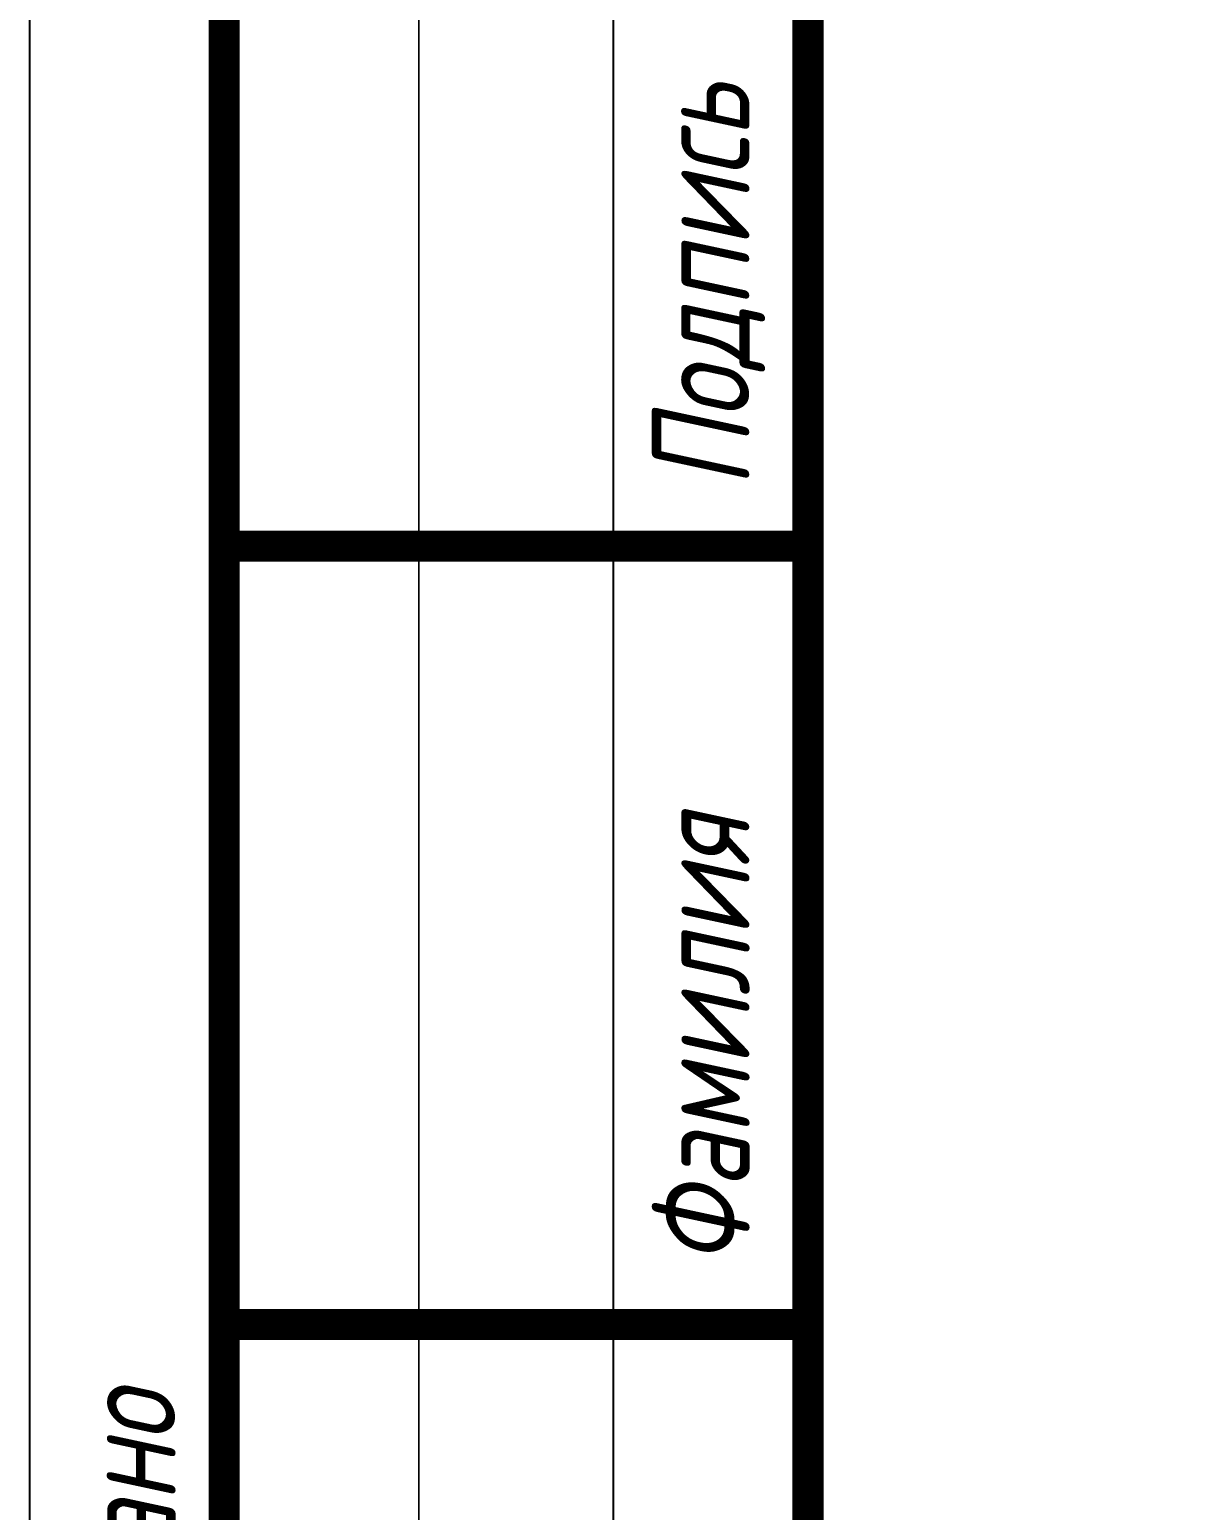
# Paper-space layout '13. УС-1' of a CAD drawing. Header units: millimetres. Extents: x 0 to 2460, y -61 to 297.
# Drawn here: x 0 to 29.46, y 105.22 to 143.27 of the extents above; entities that cross this region are included whole.
import ezdxf
from ezdxf.enums import TextEntityAlignment as Align

# ---------------------------------------------------------------- set-up
doc = ezdxf.new("R2010")
doc.units = ezdxf.units.MM
doc.layers.add('102 Рамка', color=252, linetype='Continuous')
doc.styles.add('ISOCPEUR', font='isocpeui.ttf', dxfattribs={"height": 2.5})
doc.styles.get("Standard").update_dxf_attribs({"font": 'arial.ttf'})

# ---------------------------------------------------------------- blocks, each defined once
blk = doc.blocks.new('*U269')
at = {"layer": '102 Рамка', "color": 0}
blk.add_lwpolyline([(210, 297), (0, 297), (0, 0), (210, 0)], close=True, dxfattribs=at)
at = {"layer": '102 Рамка', "color": 0, "const_width": 0.8}
for points in [[(205, 5), (205, 292), (20, 292), (20, 5)], [(5, 220), (20, 220), (20, 90), (5, 90)]]:
    blk.add_lwpolyline(points, close=True, dxfattribs=at)
at = {"layer": '102 Рамка', "color": 0}
for points, const_width in [([(10, 90), (10, 220)], 0.05), ([(15, 90), (15, 220)], 0.05), ([(5, 130), (20, 130)], 0.8), ([(5, 110), (20, 110)], 0.8)]:
    blk.add_lwpolyline(points, dxfattribs=dict(at, const_width=const_width))
at = {"color": 7, "style": 'ISOCPEUR', "oblique": 10, "width": 0.8}
for tag, height, p in [('ИМЯ-ПРОЕКТА', 3.5, (143.003, 54.908)), ('НОМЕР-ЛИСТА', 2.5, (183.559, 25))]:
    blk.add_attdef(tag, text='', height=height, dxfattribs=at).set_placement(p, align=Align.MIDDLE_CENTER)
at = {"color": 7, "lineweight": 30, "oblique": 10, "width": 0.8, "flags": 104}
for tag, p in [('РАЗДЕЛ-ПРОЕКТА', (122.619, 27.385)), ('НАИМЕНОВАНИЕ-ЧЕРТЕЖА', (120, 12.5))]:
    blk.add_attdef(tag, text='', height=2.5, dxfattribs=at).set_placement(p, align=Align.MIDDLE_CENTER)
at = {"layer": '102 Рамка', "color": 7, "style": 'ISOCPEUR', "width": 0.8}
for s, p in [('Подпись', (17.25, 131.5)), ('Фамилия', (17.25, 111.5)), ('Согласовано', (2.5, 93.5))]:
    blk.add_text(s, height=2.5, rotation=90, dxfattribs=at).set_placement(p, align=Align.MIDDLE_LEFT)
blk.add_attdef('FORMATTEXT', text='', height=2.5, dxfattribs=at).set_placement((153.5, 3.75), align=Align.TOP_LEFT)

psp = doc.layouts.new('13. УС-1')

# ---------------------------------------------------------------- block references
at = {"color": 7, "lineweight": 30}
psp.add_blockref('*U269', (0, 0), dxfattribs=at)

doc.saveas('drawing.dxf')
